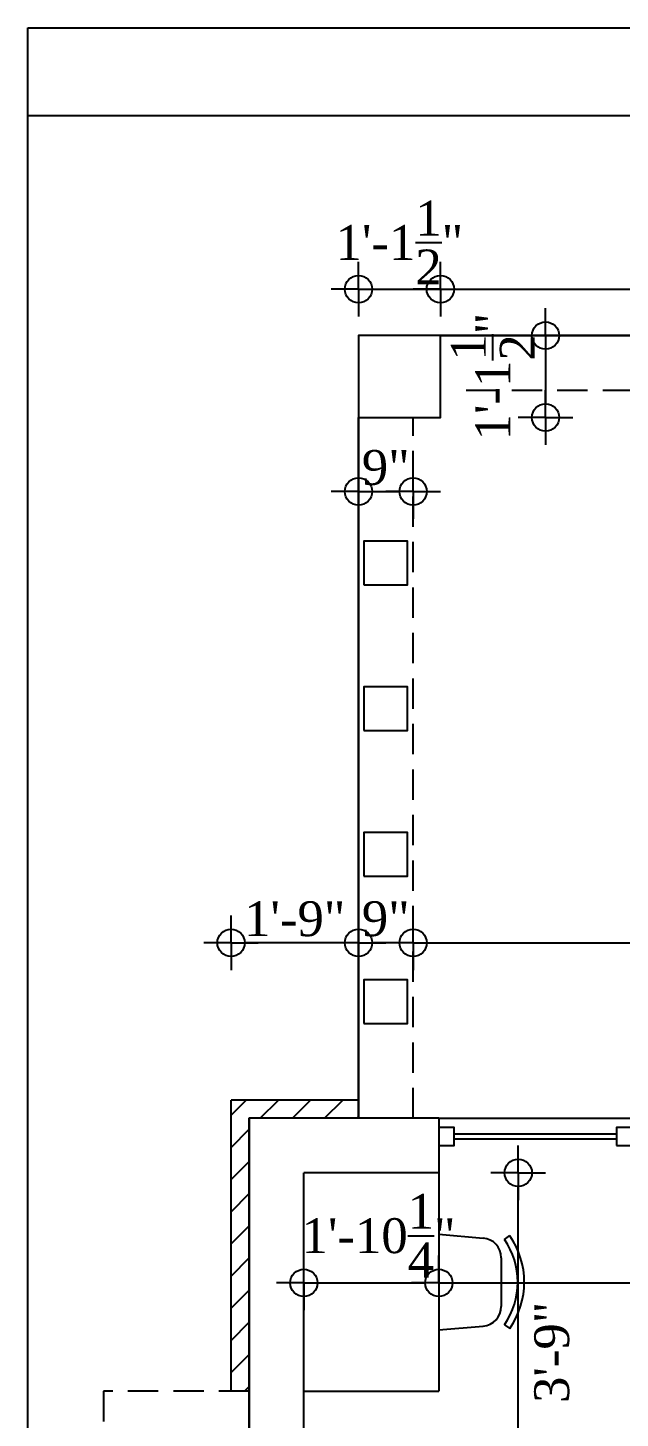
# Model space of a CAD drawing. Extents: x -4781 to 3971, y -2954 to -1072.
# Drawn here: x -2327 to -2229.4, y -1892.1 to -1662.9 of the extents above; entities that cross this region are included whole.
import ezdxf

# ---------------------------------------------------------------- set-up
doc = ezdxf.new("R2010")
doc.units = 0
doc.header["$LTSCALE"] = 20
doc.header["$MEASUREMENT"] = 0
doc.header["$PDMODE"] = 34
doc.linetypes.add('HIDDEN', pattern=[0.375, 0.25, -0.125])
doc.layers.get('0').update_dxf_attribs({"linetype": 'CONTINUOUS'})
doc.layers.get('DEFPOINTS').update_dxf_attribs({"linetype": 'CONTINUOUS'})
doc.layers.add('area', color=3, linetype='CONTINUOUS', plot=False)
doc.layers.add('correct', color=230, linetype='CONTINUOUS', plot=False)
for name, color, linetype in [('border', 230, 'CONTINUOUS'), ('CABINET', 1, 'CONTINUOUS'), ('DIMLINE', 254, 'CONTINUOUS'), ('FURN', 10, 'CONTINUOUS'), ('glass', 4, 'CONTINUOUS'), ('Roof lilne', 31, 'CONTINUOUS'), ('wall', 13, 'CONTINUOUS')]:
    doc.layers.add(name, color=color, linetype=linetype)
doc.styles.add('DIMTEXT', font='times_1.ttf')
doc.dimstyles.new('ARCH_48_0', dxfattribs={"dimtxt": 5.75, "dimasz": 2.25, "dimexe": 0.25, "dimexo": 0, "dimgap": 1, "dimtad": 1, "dimzin": 3, "dimdsep": 46, "dimlunit": 4, "dimtxsty": 'DIMTEXT', "dimblk": 'BLK', "dimcen": 0, "dimdle": 0.09375, "dimse1": 1, "dimse2": 1, "dimclrd": 254, "dimclrt": 3, "dimadec": 1, "dimazin": 0, "dimtfac": 1, "dimtix": 1, "dimtmove": 2, "dimatfit": 3, "dimldrblk": 'NONE', "dimfxl": 0.25, "dimtvp": 1.4625, "dimtolj": 1, "dimtzin": 15, "dimarcsym": 0})

# ---------------------------------------------------------------- blocks, each defined once
blk = doc.blocks.new('A$C10F2659E')
at = {"layer": 'CABINET'}
for p, q in [((0, 15.78), (7.3, 15.14)), ((10.81, 14.93), (11.7, 15.54)), ((10.27, 3.87), (10.27, 11.9)), ((0, 0), (7.3, 0.63)), ((10.81, 0.85), (11.7, 0.23))]:
    blk.add_line(p, q, dxfattribs=at)
at = {"layer": 'CABINET', "extrusion": (0, 0, -1)}
for centre, major_axis, start_param, end_param in [((7.02, 11.9), (2.3, 2.3), -0.69866, 0.785398), ((0.52, 7.89), (-8.82, 8.82), 1.756144, 2.956245), ((0.52, 7.89), (-9.58, 9.58), 1.756144, 2.956245), ((7.02, 3.87), (-2.3, 2.3), 2.356194, 3.840252)]:
    blk.add_ellipse(centre, major_axis=major_axis, ratio=1, start_param=start_param, end_param=end_param, dxfattribs=at)
blk = doc.blocks.new('BLK')
for q in [(0, 2), (-2, 0), (2, 0), (0, -2)]:
    blk.add_line((0, 0), q)
blk.add_circle((0, 0), 1)
blk = doc.blocks.new('*D75')
at = {"layer": 'DEFPOINTS', "color": 0, "lineweight": -2, "transparency": 16777216}
for p in [(-2259.3, -1850.13), (-2259.3, -1869.8), (-2281.55, -1890.49)]:
    blk.add_point(p, dxfattribs=at)
at = {"layer": 'DIMLINE', "color": 254, "lineweight": -2, "transparency": 16777216}
blk.add_line((-2279.3, -1869.8), (-2261.55, -1869.8), dxfattribs=at)
at = {"layer": 'DIMLINE', "color": 254, "lineweight": -2, "transparency": 16777216, "xscale": 2.25, "yscale": 2.25, "zscale": 2.25, "rotation": 180}
blk.add_blockref('BLK', (-2281.55, -1869.8), dxfattribs=at)
at = {"layer": 'DIMLINE', "color": 254, "lineweight": -2, "transparency": 16777216, "xscale": 2.25, "yscale": 2.25, "zscale": 2.25}
blk.add_blockref('BLK', (-2259.3, -1869.8), dxfattribs=at)
at = {"layer": 'DIMLINE', "color": 3, "lineweight": -2, "transparency": 16777216, "insert": (-2269.23, -1862.01), "char_height": 5.75, "attachment_point": 5, "style": 'DIMTEXT'}
blk.add_mtext('\\A1;1\'-10{\\H1.000000x;\\S1/4;}"', dxfattribs=at)
blk = doc.blocks.new('_None')
blk = doc.blocks.new('*D76')
at = {"layer": 'DEFPOINTS', "color": 0, "lineweight": -2, "transparency": 16777216}
for p in [(-2259.3, -1851.65), (-2165.8, -1851.65), (-2165.8, -1869.8)]:
    blk.add_point(p, dxfattribs=at)
at = {"layer": 'DIMLINE', "color": 254, "lineweight": -2, "transparency": 16777216}
blk.add_line((-2257.05, -1869.8), (-2168.05, -1869.8), dxfattribs=at)
at = {"layer": 'DIMLINE', "color": 254, "lineweight": -2, "transparency": 16777216, "xscale": 2.25, "yscale": 2.25, "zscale": 2.25, "rotation": 180}
blk.add_blockref('BLK', (-2259.3, -1869.8), dxfattribs=at)
at = {"layer": 'DIMLINE', "color": 254, "lineweight": -2, "transparency": 16777216, "xscale": 2.25, "yscale": 2.25, "zscale": 2.25}
blk.add_blockref('BLK', (-2165.8, -1869.8), dxfattribs=at)
at = {"layer": 'DIMLINE', "color": 3, "lineweight": -2, "transparency": 16777216, "insert": (-2212.55, -1862.05), "char_height": 5.75, "attachment_point": 5, "style": 'DIMTEXT'}
blk.add_mtext('\\A1;7\'-9{\\H1.000000x;\\S1/2;}"', dxfattribs=at)
blk = doc.blocks.new('*D128')
at = {"layer": 'DEFPOINTS', "color": 0, "lineweight": -2, "transparency": 16777216}
for p in [(-2259.05, -1706), (-2272.55, -1713.65), (-2259.05, -1713.65)]:
    blk.add_point(p, dxfattribs=at)
at = {"layer": 'DIMLINE', "color": 254, "lineweight": -2, "transparency": 16777216}
for p, q in [((-2274.8, -1706), (-2277.05, -1706)), ((-2272.55, -1706), (-2259.05, -1706)), ((-2256.8, -1706), (-2254.55, -1706))]:
    blk.add_line(p, q, dxfattribs=at)
at = {"layer": 'DIMLINE', "color": 254, "lineweight": -2, "transparency": 16777216, "xscale": 2.25, "yscale": 2.25, "zscale": 2.25}
blk.add_blockref('BLK', (-2272.55, -1706), dxfattribs=at)
at = {"layer": 'DIMLINE', "color": 254, "lineweight": -2, "transparency": 16777216, "xscale": 2.25, "yscale": 2.25, "zscale": 2.25, "rotation": 180}
blk.add_blockref('BLK', (-2259.05, -1706), dxfattribs=at)
at = {"layer": 'DIMLINE', "color": 3, "lineweight": -2, "transparency": 16777216, "insert": (-2265.8, -1698.31), "char_height": 5.75, "attachment_point": 5, "style": 'DIMTEXT'}
blk.add_mtext('\\A1;1\'-1{\\H1.000000x;\\S1/2;}"', dxfattribs=at)
blk = doc.blocks.new('*D129')
at = {"layer": 'DEFPOINTS', "color": 0, "lineweight": -2, "transparency": 16777216}
for p in [(-2148.05, -1706), (-2148.05, -1713.65), (-2259.05, -1714.59)]:
    blk.add_point(p, dxfattribs=at)
at = {"layer": 'DIMLINE', "color": 254, "lineweight": -2, "transparency": 16777216}
blk.add_line((-2256.8, -1706), (-2150.3, -1706), dxfattribs=at)
at = {"layer": 'DIMLINE', "color": 254, "lineweight": -2, "transparency": 16777216, "xscale": 2.25, "yscale": 2.25, "zscale": 2.25, "rotation": 180}
blk.add_blockref('BLK', (-2259.05, -1706), dxfattribs=at)
at = {"layer": 'DIMLINE', "color": 254, "lineweight": -2, "transparency": 16777216, "xscale": 2.25, "yscale": 2.25, "zscale": 2.25}
blk.add_blockref('BLK', (-2148.05, -1706), dxfattribs=at)
at = {"layer": 'DIMLINE', "color": 3, "lineweight": -2, "transparency": 16777216, "insert": (-2198.69, -1700.71), "char_height": 5.75, "attachment_point": 5, "style": 'DIMTEXT'}
blk.add_mtext('\\A1;9\'-3"', dxfattribs=at)
blk = doc.blocks.new('*D130')
at = {"layer": 'DEFPOINTS', "color": 0, "lineweight": -2, "transparency": 16777216}
for p in [(-2258.8, -1713.65), (-2259.05, -1727.15), (-2241.71, -1727.15)]:
    blk.add_point(p, dxfattribs=at)
at = {"layer": 'DIMLINE', "color": 254, "lineweight": -2, "transparency": 16777216}
blk.add_line((-2241.71, -1715.9), (-2241.71, -1724.9), dxfattribs=at)
at = {"layer": 'DIMLINE', "color": 254, "lineweight": -2, "transparency": 16777216, "xscale": 2.25, "yscale": 2.25, "zscale": 2.25}
for p, rotation in [((-2241.71, -1713.65), 90), ((-2241.71, -1727.15), 270)]:
    blk.add_blockref('BLK', p, dxfattribs=dict(at, rotation=rotation))
at = {"layer": 'DIMLINE', "color": 3, "lineweight": -2, "transparency": 16777216, "insert": (-2250.41, -1720.4), "char_height": 5.75, "attachment_point": 5, "rotation": 90, "style": 'DIMTEXT'}
blk.add_mtext('\\A1;1\'-1{\\H1.000000x;\\S1/2;}"', dxfattribs=at)
blk = doc.blocks.new('*D131')
at = {"layer": 'DEFPOINTS', "color": 0, "lineweight": -2, "transparency": 16777216}
for p in [(-2272.55, -1727.15), (-2263.55, -1727.15), (-2263.55, -1739.35)]:
    blk.add_point(p, dxfattribs=at)
at = {"layer": 'DIMLINE', "color": 254, "lineweight": -2, "transparency": 16777216}
blk.add_line((-2270.3, -1739.35), (-2265.8, -1739.35), dxfattribs=at)
at = {"layer": 'DIMLINE', "color": 254, "lineweight": -2, "transparency": 16777216, "xscale": 2.25, "yscale": 2.25, "zscale": 2.25, "rotation": 180}
blk.add_blockref('BLK', (-2272.55, -1739.35), dxfattribs=at)
at = {"layer": 'DIMLINE', "color": 254, "lineweight": -2, "transparency": 16777216, "xscale": 2.25, "yscale": 2.25, "zscale": 2.25}
blk.add_blockref('BLK', (-2263.55, -1739.35), dxfattribs=at)
at = {"layer": 'DIMLINE', "color": 3, "lineweight": -2, "transparency": 16777216, "insert": (-2268.05, -1735.42), "char_height": 5.75, "attachment_point": 5, "style": 'DIMTEXT'}
blk.add_mtext('\\A1;9"', dxfattribs=at)
blk = doc.blocks.new('*D132')
at = {"layer": 'DEFPOINTS', "color": 0, "lineweight": -2, "transparency": 16777216}
for p in [(-2263.55, -1805.95), (-2143.55, -1808.77), (-2143.55, -1813.74)]:
    blk.add_point(p, dxfattribs=at)
at = {"layer": 'DIMLINE', "color": 254, "lineweight": -2, "transparency": 16777216}
blk.add_line((-2261.3, -1813.74), (-2145.8, -1813.74), dxfattribs=at)
at = {"layer": 'DIMLINE', "color": 254, "lineweight": -2, "transparency": 16777216, "xscale": 2.25, "yscale": 2.25, "zscale": 2.25, "rotation": 180}
blk.add_blockref('BLK', (-2263.55, -1813.74), dxfattribs=at)
at = {"layer": 'DIMLINE', "color": 254, "lineweight": -2, "transparency": 16777216, "xscale": 2.25, "yscale": 2.25, "zscale": 2.25}
blk.add_blockref('BLK', (-2143.55, -1813.74), dxfattribs=at)
at = {"layer": 'DIMLINE', "color": 3, "lineweight": -2, "transparency": 16777216, "insert": (-2203.55, -1809.81), "char_height": 5.75, "attachment_point": 5, "style": 'DIMTEXT'}
blk.add_mtext('\\A1;10\'-0"', dxfattribs=at)
blk = doc.blocks.new('*D133')
at = {"layer": 'DEFPOINTS', "color": 0, "lineweight": -2, "transparency": 16777216}
for p in [(-2272.55, -1809.24), (-2263.55, -1809.33), (-2272.55, -1813.74)]:
    blk.add_point(p, dxfattribs=at)
at = {"layer": 'DIMLINE', "color": 254, "lineweight": -2, "transparency": 16777216}
blk.add_line((-2265.8, -1813.74), (-2270.3, -1813.74), dxfattribs=at)
at = {"layer": 'DIMLINE', "color": 254, "lineweight": -2, "transparency": 16777216, "xscale": 2.25, "yscale": 2.25, "zscale": 2.25, "rotation": 180}
blk.add_blockref('BLK', (-2272.55, -1813.74), dxfattribs=at)
at = {"layer": 'DIMLINE', "color": 254, "lineweight": -2, "transparency": 16777216, "xscale": 2.25, "yscale": 2.25, "zscale": 2.25}
blk.add_blockref('BLK', (-2263.55, -1813.74), dxfattribs=at)
at = {"layer": 'DIMLINE', "color": 3, "lineweight": -2, "transparency": 16777216, "insert": (-2268.05, -1809.8), "char_height": 5.75, "attachment_point": 5, "style": 'DIMTEXT'}
blk.add_mtext('\\A1;9"', dxfattribs=at)
blk = doc.blocks.new('*D147')
at = {"layer": 'DEFPOINTS', "color": 0, "lineweight": -2, "transparency": 16777216}
for p in [(-2293.55, -1813.74), (-2293.55, -1839.65), (-2272.55, -1839.65)]:
    blk.add_point(p, dxfattribs=at)
at = {"layer": 'DIMLINE', "color": 254, "lineweight": -2, "transparency": 16777216}
blk.add_line((-2274.8, -1813.74), (-2291.3, -1813.74), dxfattribs=at)
at = {"layer": 'DIMLINE', "color": 254, "lineweight": -2, "transparency": 16777216, "xscale": 2.25, "yscale": 2.25, "zscale": 2.25, "rotation": 180}
blk.add_blockref('BLK', (-2293.55, -1813.74), dxfattribs=at)
at = {"layer": 'DIMLINE', "color": 254, "lineweight": -2, "transparency": 16777216, "xscale": 2.25, "yscale": 2.25, "zscale": 2.25}
blk.add_blockref('BLK', (-2272.55, -1813.74), dxfattribs=at)
at = {"layer": 'DIMLINE', "color": 3, "lineweight": -2, "transparency": 16777216, "insert": (-2283.05, -1809.8), "char_height": 5.75, "attachment_point": 5, "style": 'DIMTEXT'}
blk.add_mtext('\\A1;1\'-9"', dxfattribs=at)
blk = doc.blocks.new('*D273')
at = {"layer": 'DEFPOINTS', "color": 0, "lineweight": -2, "transparency": 16777216}
for p in [(-2281.55, -1851.65), (-2246.21, -1851.65), (-2283.19, -1896.65)]:
    blk.add_point(p, dxfattribs=at)
at = {"layer": 'DIMLINE', "color": 254, "lineweight": -2, "transparency": 16777216}
blk.add_line((-2246.21, -1894.4), (-2246.21, -1853.9), dxfattribs=at)
at = {"layer": 'DIMLINE', "color": 254, "lineweight": -2, "transparency": 16777216, "xscale": 2.25, "yscale": 2.25, "zscale": 2.25}
for p, rotation in [((-2246.21, -1851.65), 90), ((-2246.21, -1896.65), 270)]:
    blk.add_blockref('BLK', p, dxfattribs=dict(at, rotation=rotation))
at = {"layer": 'DIMLINE', "color": 3, "lineweight": -2, "transparency": 16777216, "insert": (-2240.67, -1881.24), "char_height": 5.75, "attachment_point": 5, "rotation": 90, "style": 'DIMTEXT'}
blk.add_mtext('\\A1;3\'-9"', dxfattribs=at)

msp = doc.modelspace()

# ---------------------------------------------------------------- hatches: boundary and pattern name
at = {"lineweight": -2}
h = msp.add_hatch(dxfattribs=at)
h.set_pattern_fill('ANSI31', color=8, scale=30, style=0)
h.set_pattern_definition([(45, (0, -1001.7172), (-2.6516504, 2.6516504), [])])
h.paths.add_polyline_path([(-2272.546, -1839.654), (-2293.546, -1839.654), (-2293.546, -1887.654), (-2290.546, -1887.654), (-2290.546, -1842.654), (-2272.546, -1842.654)])

# ---------------------------------------------------------------- linework, layer by layer
for p, q in [((-2259.046, -1713.654), (-2148.046, -1713.654)), ((-2272.546, -1839.654), (-2272.546, -1727.154)), ((-2259.296, -1842.654), (-2165.796, -1842.654))]:
    msp.add_line(p, q)
at = {"linetype": 'HIDDEN'}
for p, q in [((-2254.796, -1722.654), (-2148.046, -1722.654)), ((-2263.546, -1842.654), (-2263.546, -1727.154))]:
    msp.add_line(p, q, dxfattribs=at)
at = {"lineweight": -2}
for points in [[(-2271.646, -1754.754), (-2264.446, -1754.754), (-2264.446, -1747.554), (-2271.646, -1747.554)], [(-2271.646, -1778.754), (-2264.446, -1778.754), (-2264.446, -1771.554), (-2271.646, -1771.554)], [(-2271.646, -1802.754), (-2264.446, -1802.754), (-2264.446, -1795.554), (-2271.646, -1795.554)], [(-2271.646, -1827.054), (-2264.446, -1827.054), (-2264.446, -1819.854), (-2271.646, -1819.854)]]:
    msp.add_lwpolyline(points, close=True, dxfattribs=at)
at = {"color": 2, "lineweight": -2}
for points in [[(-2259.295, -1847.154), (-2256.795, -1847.154), (-2256.795, -1844.154), (-2259.295, -1844.154)], [(-2230.044, -1847.154), (-2227.544, -1847.154), (-2227.544, -1844.154), (-2230.044, -1844.154)]]:
    msp.add_lwpolyline(points, close=True, dxfattribs=at)
at = {"layer": 'area', "lineweight": -2}
msp.add_lwpolyline([(-2272.546, -1713.654), (-2272.546, -1842.654), (-2290.546, -1842.654), (-2290.546, -2076.654), (-2156.796, -2076.654), (-2156.796, -2145.654), (-1959.296, -2145.654), (-1959.296, -2076.654), (-1825.546, -2076.654), (-1825.546, -1842.654), (-1843.546, -1842.654), (-1843.546, -1713.654), (-1981.546, -1713.654), (-1981.546, -1737.654), (-2134.546, -1737.654), (-2134.546, -1713.654), (-2272.546, -1713.654)], dxfattribs=at)
at = {"layer": 'border', "lineweight": -2}
msp.add_line((-2327.034, -1677.366), (428.566, -1677.366), dxfattribs=at)
at = {"layer": 'CABINET'}
for p in [(-2259.296, -1851.654), (-2281.546, -1887.654)]:
    msp.add_line(p, (-2259.296, -1887.654), dxfattribs=at)
at = {"layer": 'correct', "color": 3, "lineweight": -2}
msp.add_lwpolyline([(-2327.034, -1662.913), (-299.381, -1662.913), (-299.381, -2323.553), (-2327.034, -2323.553)], close=True, dxfattribs=at)
at = {"layer": 'correct', "lineweight": -2}
msp.add_lwpolyline([(-2058.046, -2145.654), (-2058.046, -1737.654), (-2134.546, -1737.654), (-2134.546, -1713.654), (-2272.546, -1713.654), (-2272.546, -1842.654), (-2290.546, -1842.654), (-2290.546, -2076.654), (-2156.796, -2076.654), (-2156.796, -2145.654), (-2058.046, -2145.654)], dxfattribs=at)
at = {"layer": 'glass', "lineweight": -2}
msp.add_lwpolyline([(-2230.044, -1846.095), (-2256.795, -1846.095), (-2256.795, -1845.213), (-2230.044, -1845.213)], close=True, dxfattribs=at)
at = {"layer": 'Roof lilne', "linetype": 'HIDDEN'}
for p, q in [((-2314.546, -1887.654), (-2314.546, -1929.654)), ((-2290.546, -1887.654), (-2314.546, -1887.654))]:
    msp.add_line(p, q, dxfattribs=at)
at = {"layer": 'wall', "lineweight": -2}
for p, q in [((-2293.546, -1887.654), (-2293.546, -1839.654)), ((-2272.546, -1842.654), (-2272.546, -1839.654)), ((-2259.296, -1842.654), (-2290.546, -1842.654)), ((-2259.296, -1851.654), (-2281.546, -1851.654))]:
    msp.add_line(p, q, dxfattribs=at)
at = {"layer": 'wall'}
for p, q in [((-2272.546, -1839.654), (-2293.546, -1839.654)), ((-2290.546, -1896.654), (-2290.546, -1842.654)), ((-2259.296, -1842.654), (-2259.296, -1851.654)), ((-2281.546, -1896.654), (-2281.546, -1851.654)), ((-2290.546, -1887.654), (-2293.546, -1887.654))]:
    msp.add_line(p, q, dxfattribs=at)
at = {"layer": 'wall', "lineweight": -2}
msp.add_lwpolyline([(-2272.546, -1727.154), (-2259.046, -1727.154), (-2259.046, -1713.654), (-2272.546, -1713.654), (-2272.546, -1727.154)], dxfattribs=at)

# ---------------------------------------------------------------- block references
at = {"layer": 'FURN', "xscale": -1, "rotation": 180}
msp.add_blockref('A$C10F2659E', (-2259.296, -1861.767), dxfattribs=at)

# ---------------------------------------------------------------- dimensions: what is measured, and where the dimension line sits
at = {"layer": 'DIMLINE', "lineweight": -2}
for base, p1, p2, picture, middle in [((-2259.046, -1706.002), (-2272.546, -1713.654), (-2259.046, -1713.654), '*D128', (-2265.796, -1698.306)), ((-2263.546, -1739.354), (-2272.546, -1727.154), (-2263.546, -1727.154), '*D131', (-2268.046, -1735.421)), ((-2293.546, -1813.737), (-2272.546, -1839.654), (-2293.546, -1839.654), '*D147', (-2283.046, -1809.804)), ((-2272.546, -1813.737), (-2263.546, -1809.333), (-2272.546, -1809.237), '*D133', (-2268.046, -1809.804)), ((-2143.546, -1813.737), (-2263.546, -1805.949), (-2143.546, -1808.769), '*D132', (-2203.546, -1809.812)), ((-2165.796, -1869.801), (-2259.296, -1851.654), (-2165.796, -1851.654), '*D76', (-2212.546, -1862.047))]:
    dim = msp.add_linear_dim(base=base, p1=p1, p2=p2, dimstyle='ARCH_48_0', override={"dimfxl": 0.18}, dxfattribs=at)
    dim.commit()
    dim.dimension.update_dxf_attribs({"geometry": picture, "text_midpoint": middle})
for base, p1, p2, picture, middle in [((-2148.046, -1706.002), (-2259.046, -1714.594), (-2148.046, -1713.654), '*D129', (-2198.693, -1700.708)), ((-2259.296, -1869.801), (-2281.546, -1890.495), (-2259.296, -1850.127), '*D75', (-2269.225, -1862.013))]:
    dim = msp.add_linear_dim(base=base, p1=p1, p2=p2, dimstyle='ARCH_48_0', override={"dimfxl": 0.18}, dxfattribs=at)
    dim.commit()
    dim.dimension.update_dxf_attribs({"geometry": picture, "text_midpoint": middle, "dimtype": 160})
for base, p1, p2, picture, middle in [((-2241.714, -1727.154), (-2258.796, -1713.654), (-2259.046, -1727.154), '*D130', (-2250.414, -1720.404)), ((-2246.206, -1851.654), (-2283.188, -1896.654), (-2281.546, -1851.654), '*D273', (-2240.675, -1881.241))]:
    dim = msp.add_linear_dim(base=base, p1=p1, p2=p2, angle=90, dimstyle='ARCH_48_0', override={"dimfxl": 0.18}, dxfattribs=at)
    dim.commit()
    dim.dimension.update_dxf_attribs({"geometry": picture, "text_midpoint": middle, "dimtype": 160})

doc.saveas('drawing.dxf')
